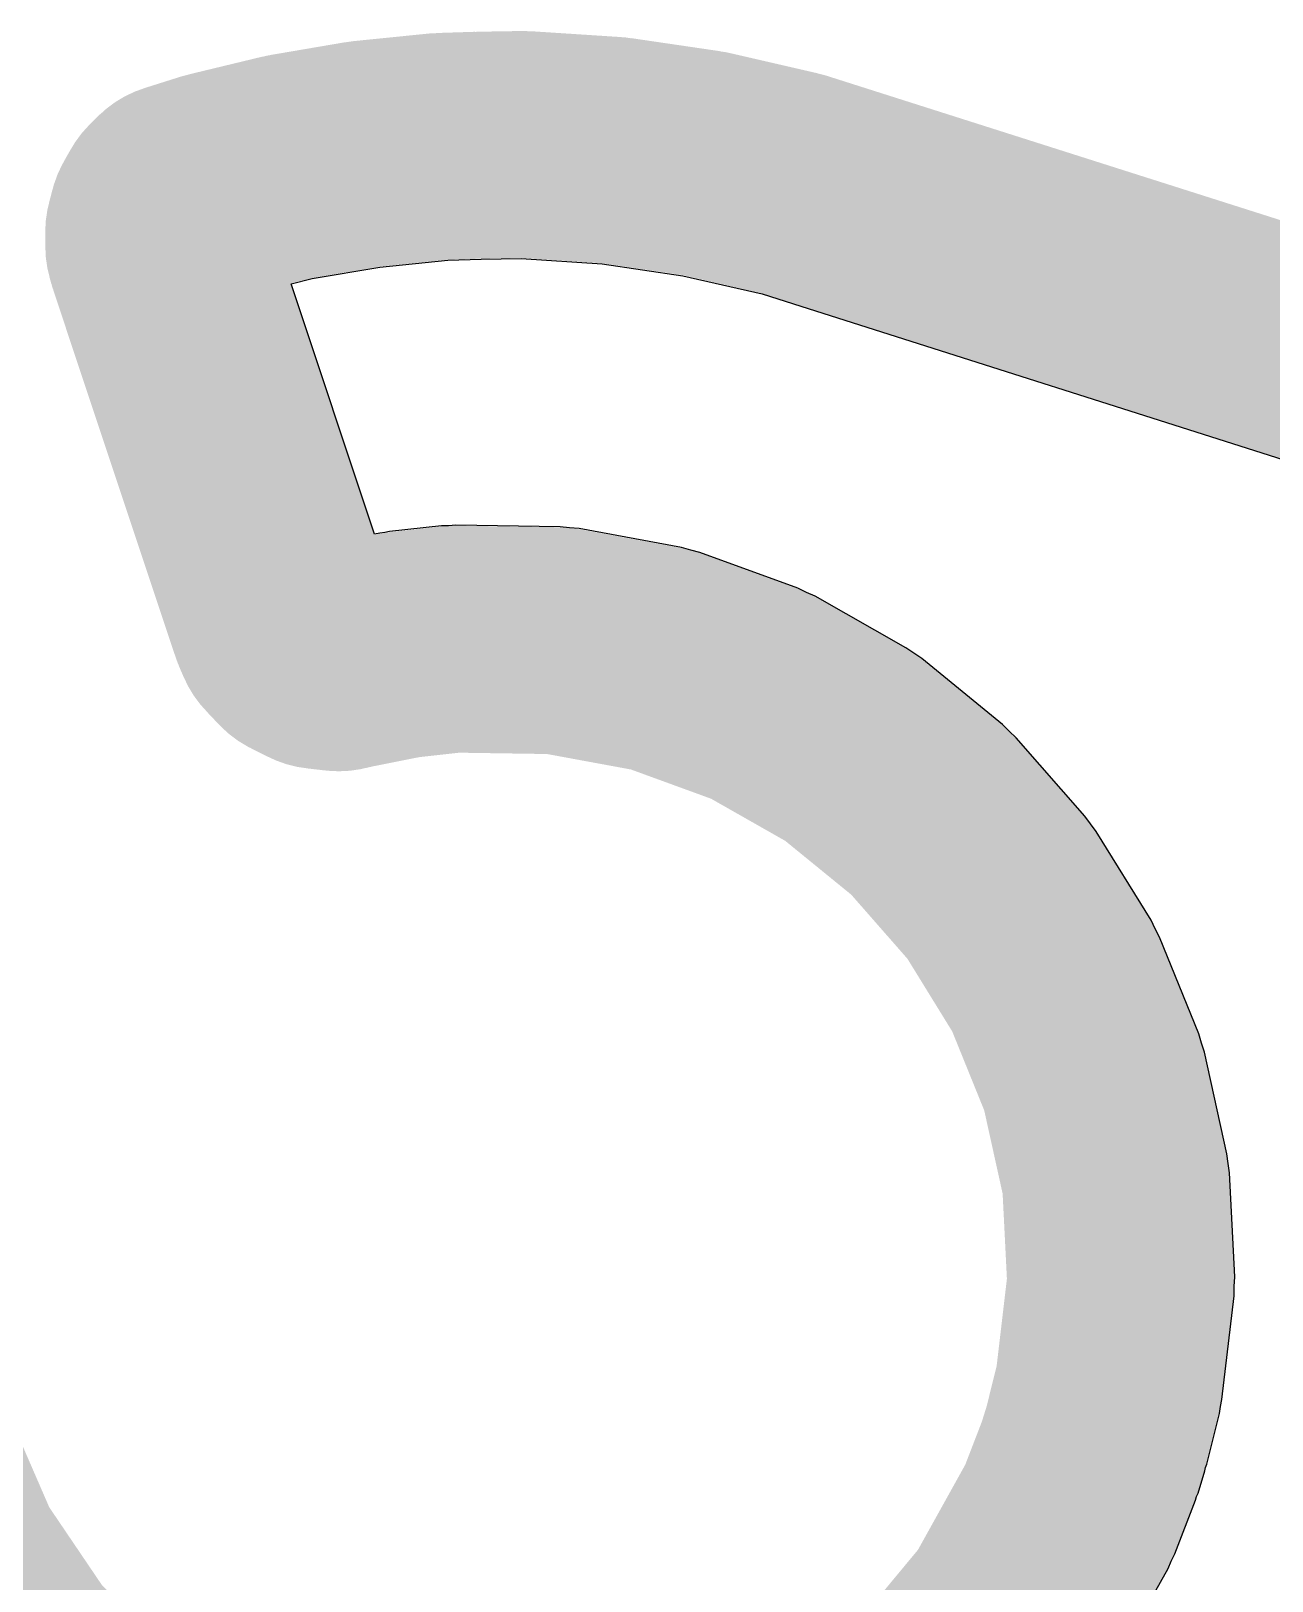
# Model space of a CAD drawing. Header units: inches. Extents: x -5 to 5450, y -4 to 5452.
# Drawn here: x -1.52 to 4.03, y 36.31 to 43.25 of the extents above; entities that cross this region are included whole.
import ezdxf

# ---------------------------------------------------------------- set-up
doc = ezdxf.new("R2010")
doc.units = ezdxf.units.IN
for name, color, linetype in [('Board_outline', 216, 'Continuous'), ('Ground', 76, 'Continuous'), ('Power', 16, 'Continuous')]:
    doc.layers.add(name, color=color, linetype=linetype)

msp = doc.modelspace()

# ---------------------------------------------------------------- linework, layer by layer
at = {"layer": 'Board_outline'}
for points in [[(-0.8632, 42.5069, 0.254, 0.254, -0.068574), (0.4795, 42.736, 0.254, 0.254, 0)], [(-0.8632, 42.5069, 0.254, 0.254, -0.068574), (0.4795, 42.736, 0.254, 0.254, 0)], [(0.4796, 42.736, 0.254, 0.254, -0.081262), (2.0768, 42.5011, 0.254, 0.254, 0)], [(0.4796, 42.736, 0.254, 0.254, -0.081262), (2.0768, 42.5011, 0.254, 0.254, 0)], [(-0.9422, 42.2501, 0.254, 0.254, -0.267949), (-0.8792, 42.492, 0.254, 0.254, 0)], [(-0.9422, 42.2501, 0.254, 0.254, -0.267949), (-0.8792, 42.492, 0.254, 0.254, 0)], [(-0.8792, 42.492, 0.254, 0.254, 0), (-0.8632, 42.5069, 0.254, 0.254, 0)], [(-0.8792, 42.492, 0.254, 0.254, 0), (-0.8632, 42.5069, 0.254, 0.254, 0)], [(2.0768, 42.5011, 0.254, 0.254, 0), (12.3297, 39.2372, 0.254, 0.254, 0)], [(2.0768, 42.5011, 0.254, 0.254, 0), (12.3297, 39.2372, 0.254, 0.254, 0)], [(-0.9422, 42.2501, 0.254, 0.254, 0), (-0.9384, 42.2375, 0.254, 0.254, 0)], [(-0.9422, 42.2501, 0.254, 0.254, 0), (-0.9384, 42.2375, 0.254, 0.254, 0)], [(-0.9384, 42.2375, 0.254, 0.254, 0), (-0.3981, 40.6154, 0.254, 0.254, 0)], [(-0.9384, 42.2375, 0.254, 0.254, 0), (-0.3981, 40.6154, 0.254, 0.254, 0)], [(-0.3981, 40.6154, 0.254, 0.254, 0), (-0.3903, 40.595, 0.254, 0.254, 0)], [(-0.3981, 40.6154, 0.254, 0.254, 0), (-0.3903, 40.595, 0.254, 0.254, 0)], [(-0.1028, 40.4513, 0.254, 0.254, -0.36397), (-0.3903, 40.595, 0.254, 0.254, 0)], [(-0.1028, 40.4513, 0.254, 0.254, -0.36397), (-0.3903, 40.595, 0.254, 0.254, 0)], [(-0.1016, 40.4516, 0.254, 0.254, 0), (0.1375, 40.499, 0.254, 0.254, 0)], [(-0.1016, 40.4516, 0.254, 0.254, 0), (0.1375, 40.499, 0.254, 0.254, 0)], [(0.1375, 40.499, 0.254, 0.254, -0.548619), (3.2427, 36.9535, 0.254, 0.254, 0)], [(0.1375, 40.499, 0.254, 0.254, -0.548619), (3.2427, 36.9535, 0.254, 0.254, 0)], [(-0.1028, 40.4513, 0.254, 0.254, 0), (-0.1016, 40.4516, 0.254, 0.254, 0)], [(-0.1028, 40.4513, 0.254, 0.254, 0), (-0.1016, 40.4516, 0.254, 0.254, 0)], [(3.2116, 36.8541, 0.254, 0.254, -0.916319), (-2.2032, 38.1464, 0.254, 0.254, 0)], [(3.2116, 36.8541, 0.254, 0.254, -0.916319), (-2.2032, 38.1464, 0.254, 0.254, 0)], [(3.2116, 36.8541, 0.254, 0.254, 0), (3.2427, 36.9535, 0.254, 0.254, 0)], [(3.2116, 36.8541, 0.254, 0.254, 0), (3.2427, 36.9535, 0.254, 0.254, 0)]]:
    msp.add_lwpolyline(points, format="xyseb", dxfattribs=at)
for points in [[(0.416, 42.736, 0.127, 0.127, 1), (0.543, 42.736, 0.127, 0.127, 1)], [(0.416, 42.736, 0.127, 0.127, 1), (0.543, 42.736, 0.127, 0.127, 1)], [(0.4161, 42.736, 0.127, 0.127, 1), (0.5431, 42.736, 0.127, 0.127, 1)], [(0.4161, 42.736, 0.127, 0.127, 1), (0.5431, 42.736, 0.127, 0.127, 1)], [(-0.9427, 42.492, 0.127, 0.127, 1), (-0.8157, 42.492, 0.127, 0.127, 1)], [(-0.9427, 42.492, 0.127, 0.127, 1), (-0.8157, 42.492, 0.127, 0.127, 1)], [(-0.9427, 42.492, 0.127, 0.127, 1), (-0.8157, 42.492, 0.127, 0.127, 1)], [(-0.9427, 42.492, 0.127, 0.127, 1), (-0.8157, 42.492, 0.127, 0.127, 1)], [(-0.9267, 42.5069, 0.127, 0.127, 1), (-0.7997, 42.5069, 0.127, 0.127, 1)], [(-0.9267, 42.5069, 0.127, 0.127, 1), (-0.7997, 42.5069, 0.127, 0.127, 1)], [(-0.9267, 42.5069, 0.127, 0.127, 1), (-0.7997, 42.5069, 0.127, 0.127, 1)], [(-0.9267, 42.5069, 0.127, 0.127, 1), (-0.7997, 42.5069, 0.127, 0.127, 1)], [(2.0133, 42.5011, 0.127, 0.127, 1), (2.1403, 42.5011, 0.127, 0.127, 1)], [(2.0133, 42.5011, 0.127, 0.127, 1), (2.1403, 42.5011, 0.127, 0.127, 1)], [(2.0133, 42.5011, 0.127, 0.127, 1), (2.1403, 42.5011, 0.127, 0.127, 1)], [(2.0133, 42.5011, 0.127, 0.127, 1), (2.1403, 42.5011, 0.127, 0.127, 1)], [(-1.0057, 42.2501, 0.127, 0.127, 1), (-0.8787, 42.2501, 0.127, 0.127, 1)], [(-1.0057, 42.2501, 0.127, 0.127, 1), (-0.8787, 42.2501, 0.127, 0.127, 1)], [(-1.0057, 42.2501, 0.127, 0.127, 1), (-0.8787, 42.2501, 0.127, 0.127, 1)], [(-1.0057, 42.2501, 0.127, 0.127, 1), (-0.8787, 42.2501, 0.127, 0.127, 1)], [(-1.0019, 42.2375, 0.127, 0.127, 1), (-0.8749, 42.2375, 0.127, 0.127, 1)], [(-1.0019, 42.2375, 0.127, 0.127, 1), (-0.8749, 42.2375, 0.127, 0.127, 1)], [(-1.0019, 42.2375, 0.127, 0.127, 1), (-0.8749, 42.2375, 0.127, 0.127, 1)], [(-1.0019, 42.2375, 0.127, 0.127, 1), (-0.8749, 42.2375, 0.127, 0.127, 1)], [(-0.4616, 40.6154, 0.127, 0.127, 1), (-0.3346, 40.6154, 0.127, 0.127, 1)], [(-0.4616, 40.6154, 0.127, 0.127, 1), (-0.3346, 40.6154, 0.127, 0.127, 1)], [(-0.4616, 40.6154, 0.127, 0.127, 1), (-0.3346, 40.6154, 0.127, 0.127, 1)], [(-0.4616, 40.6154, 0.127, 0.127, 1), (-0.3346, 40.6154, 0.127, 0.127, 1)], [(-0.4538, 40.595, 0.127, 0.127, 1), (-0.3268, 40.595, 0.127, 0.127, 1)], [(-0.4538, 40.595, 0.127, 0.127, 1), (-0.3268, 40.595, 0.127, 0.127, 1)], [(-0.4538, 40.595, 0.127, 0.127, 1), (-0.3268, 40.595, 0.127, 0.127, 1)], [(-0.4538, 40.595, 0.127, 0.127, 1), (-0.3268, 40.595, 0.127, 0.127, 1)], [(0.074, 40.499, 0.127, 0.127, 1), (0.201, 40.499, 0.127, 0.127, 1)], [(0.074, 40.499, 0.127, 0.127, 1), (0.201, 40.499, 0.127, 0.127, 1)], [(0.074, 40.499, 0.127, 0.127, 1), (0.201, 40.499, 0.127, 0.127, 1)], [(0.074, 40.499, 0.127, 0.127, 1), (0.201, 40.499, 0.127, 0.127, 1)], [(-0.1663, 40.4513, 0.127, 0.127, 1), (-0.0393, 40.4513, 0.127, 0.127, 1)], [(-0.1663, 40.4513, 0.127, 0.127, 1), (-0.0393, 40.4513, 0.127, 0.127, 1)], [(-0.1663, 40.4513, 0.127, 0.127, 1), (-0.0393, 40.4513, 0.127, 0.127, 1)], [(-0.1663, 40.4513, 0.127, 0.127, 1), (-0.0393, 40.4513, 0.127, 0.127, 1)], [(-0.1651, 40.4516, 0.127, 0.127, 1), (-0.0381, 40.4516, 0.127, 0.127, 1)], [(-0.1651, 40.4516, 0.127, 0.127, 1), (-0.0381, 40.4516, 0.127, 0.127, 1)], [(-0.1651, 40.4516, 0.127, 0.127, 1), (-0.0381, 40.4516, 0.127, 0.127, 1)], [(-0.1651, 40.4516, 0.127, 0.127, 1), (-0.0381, 40.4516, 0.127, 0.127, 1)], [(3.1792, 36.9535, 0.127, 0.127, 1), (3.3062, 36.9535, 0.127, 0.127, 1)], [(3.1792, 36.9535, 0.127, 0.127, 1), (3.3062, 36.9535, 0.127, 0.127, 1)], [(3.1792, 36.9535, 0.127, 0.127, 1), (3.3062, 36.9535, 0.127, 0.127, 1)], [(3.1792, 36.9535, 0.127, 0.127, 1), (3.3062, 36.9535, 0.127, 0.127, 1)], [(3.1481, 36.8541, 0.127, 0.127, 1), (3.2751, 36.8541, 0.127, 0.127, 1)], [(3.1481, 36.8541, 0.127, 0.127, 1), (3.2751, 36.8541, 0.127, 0.127, 1)], [(3.1481, 36.8541, 0.127, 0.127, 1), (3.2751, 36.8541, 0.127, 0.127, 1)], [(3.1481, 36.8541, 0.127, 0.127, 1), (3.2751, 36.8541, 0.127, 0.127, 1)]]:
    msp.add_lwpolyline(points, format="xyseb", close=True, dxfattribs=at)
at = {"layer": 'Ground'}
for p, q in [((0.0374, 42.1901), (0.3426, 42.2209)), ((0.3426, 42.2209), (0.4919, 42.2257)), ((0.4919, 42.2257), (0.6699, 42.2285)), ((0.6699, 42.2285), (1.0333, 42.2049)), ((1.0333, 42.2049), (1.3936, 42.1519)), ((-0.3595, 42.1156), (-0.2651, 42.1385)), ((-0.2651, 42.1385), (0.0374, 42.1901)), ((1.3936, 42.1519), (1.7484, 42.0699)), ((0.0136, 40.9948), (-0.3595, 42.1156)), ((1.7484, 42.0699), (1.922, 42.0147)), ((1.922, 42.0147), (1.922, 42.0147)), ((1.922, 42.0147), (12.1748, 38.7508)), ((0.3135, 41.0321), (0.0813, 41.0064)), ((0.3455, 41.0324), (0.3135, 41.0321)), ((0.3774, 41.0351), (0.3455, 41.0324)), ((0.8442, 41.028), (0.3774, 41.0351)), ((0.8865, 41.0232), (0.8442, 41.028)), ((0.929, 41.0196), (0.8865, 41.0232)), ((1.3881, 40.9349), (0.929, 41.0196)), ((0.0381, 40.9997), (0.0136, 40.9948)), ((0.0599, 41.0018), (0.0381, 40.9997)), ((0.0813, 41.0064), (0.0599, 41.0018)), ((1.4291, 40.9231), (1.3881, 40.9349)), ((1.4704, 40.9125), (1.4291, 40.9231)), ((1.9089, 40.7525), (1.4704, 40.9125)), ((1.9473, 40.734), (1.9089, 40.7525)), ((1.9863, 40.7167), (1.9473, 40.734)), ((2.3921, 40.486), (1.9863, 40.7167)), ((2.427, 40.4613), (2.3921, 40.486)), ((2.4625, 40.4378), (2.427, 40.4613)), ((2.8242, 40.1427), (2.4625, 40.4378)), ((2.8544, 40.1126), (2.8242, 40.1427)), ((2.8855, 40.0835), (2.8544, 40.1126)), ((3.1931, 39.7323), (2.8855, 40.0835)), ((3.2179, 39.6976), (3.1931, 39.7323)), ((3.2437, 39.6637), (3.2179, 39.6976)), ((3.4885, 39.2662), (3.2437, 39.6637)), ((3.5072, 39.2279), (3.4885, 39.2662)), ((3.527, 39.1901), (3.5072, 39.2279)), ((3.7022, 38.7575), (3.527, 39.1901)), ((3.7143, 38.7165), (3.7022, 38.7575)), ((3.7275, 38.676), (3.7143, 38.7165)), ((3.8282, 38.2202), (3.7275, 38.676)), ((3.8333, 38.1778), (3.8282, 38.2202)), ((3.8396, 38.1357), (3.8333, 38.1778)), ((3.863, 37.6695), (3.8396, 38.1357)), ((3.8602, 37.5843), (3.861, 37.6269)), ((3.861, 37.6269), (3.863, 37.6695)), ((3.8057, 37.1207), (3.8602, 37.5843)), ((3.7382, 36.8309), (3.7943, 37.0577)), ((3.7943, 37.0577), (3.7989, 37.0894)), ((3.7989, 37.0894), (3.8057, 37.1207)), ((3.6988, 36.7019), (3.7299, 36.8013)), ((3.7299, 36.8013), (3.733, 36.8164)), ((3.733, 36.8164), (3.7382, 36.8309)), ((3.5947, 36.4289), (3.6879, 36.6705)), ((3.6879, 36.6705), (3.6923, 36.6865)), ((3.6923, 36.6865), (3.6988, 36.7019)), ((3.3135, 35.9123), (3.5647, 36.3646)), ((3.5647, 36.3646), (3.5788, 36.3972)), ((3.5788, 36.3972), (3.5947, 36.4289))]:
    msp.add_line(p, q, dxfattribs=at)
for points in [[(-0.0313, 42.6962, 1.016, 1.016, 0), (0.3088, 42.7305, 1.016, 1.016, 0)], [(0.3088, 42.7305, 1.016, 1.016, 0), (0.4795, 42.736, 1.016, 1.016, 0)], [(0.4795, 42.736, 1.016, 1.016, 0), (0.6823, 42.7393, 1.016, 1.016, 0)], [(0.6823, 42.7393, 1.016, 1.016, 0), (1.0871, 42.7129, 1.016, 1.016, 0)], [(-0.3681, 42.6387, 1.016, 1.016, 0), (-0.0313, 42.6962, 1.016, 1.016, 0)], [(1.0871, 42.7129, 1.016, 1.016, 0), (1.4884, 42.6539, 1.016, 1.016, 0)], [(-0.7003, 42.5584, 1.016, 1.016, 0), (-0.3681, 42.6387, 1.016, 1.016, 0)], [(1.4884, 42.6539, 1.016, 1.016, 0), (1.8836, 42.5626, 1.016, 1.016, 0)], [(-0.8633, 42.5069, 1.016, 1.016, 0), (-0.7003, 42.5584, 1.016, 1.016, 0)], [(1.8836, 42.5626, 1.016, 1.016, 0), (2.0768, 42.5011, 1.016, 1.016, 0)], [(-0.9348, 42.4113, 1.016, 1.016, 0), (-0.9023, 42.4686, 1.016, 1.016, 0)], [(-0.9023, 42.4686, 1.016, 1.016, 0), (-0.8792, 42.492, 1.016, 1.016, 0)], [(-0.8792, 42.492, 1.016, 1.016, 0), (-0.8633, 42.5069, 1.016, 1.016, 0)], [(2.0768, 42.5011, 1.016, 1.016, 0), (12.3297, 39.2372, 1.016, 1.016, 0)], [(-0.9514, 42.3476, 1.016, 1.016, 0), (-0.9348, 42.4113, 1.016, 1.016, 0)], [(-0.9514, 42.3476, 1.016, 1.016, 0), (-0.951, 42.2818, 1.016, 1.016, 0)], [(-0.951, 42.2818, 1.016, 1.016, 0), (-0.9422, 42.2501, 1.016, 1.016, 0)], [(-0.9422, 42.2501, 1.016, 1.016, 0), (-0.3981, 40.6154, 1.016, 1.016, 0)], [(-0.3981, 40.6154, 1.016, 1.016, 0), (-0.3903, 40.595, 1.016, 1.016, 0)], [(-0.3903, 40.595, 1.016, 1.016, 0), (-0.3728, 40.5546, 1.016, 1.016, 0)], [(-0.3728, 40.5546, 1.016, 1.016, 0), (-0.3122, 40.4905, 1.016, 1.016, 0)], [(0.1375, 40.499, 1.016, 1.016, 0), (0.3697, 40.5247, 1.016, 1.016, 0)], [(0.3697, 40.5247, 1.016, 1.016, 0), (0.8364, 40.5176, 1.016, 1.016, 0)], [(0.8364, 40.5176, 1.016, 1.016, 0), (1.2955, 40.4329, 1.016, 1.016, 0)], [(-0.3122, 40.4905, 1.016, 1.016, 0), (-0.2333, 40.4511, 1.016, 1.016, 0)], [(-0.2333, 40.4511, 1.016, 1.016, 0), (-0.1457, 40.441, 1.016, 1.016, 0)], [(-0.1457, 40.441, 1.016, 1.016, 0), (-0.1028, 40.4513, 1.016, 1.016, 0)], [(-0.1028, 40.4513, 1.016, 1.016, 0), (0.1375, 40.499, 1.016, 1.016, 0)], [(1.2955, 40.4329, 1.016, 1.016, 0), (1.734, 40.2729, 1.016, 1.016, 0)], [(1.734, 40.2729, 1.016, 1.016, 0), (2.1398, 40.0422, 1.016, 1.016, 0)], [(2.1398, 40.0422, 1.016, 1.016, 0), (2.5015, 39.7472, 1.016, 1.016, 0)], [(2.5015, 39.7472, 1.016, 1.016, 0), (2.8091, 39.396, 1.016, 1.016, 0)], [(2.8091, 39.396, 1.016, 1.016, 0), (3.0539, 38.9985, 1.016, 1.016, 0)], [(3.0539, 38.9985, 1.016, 1.016, 0), (3.2291, 38.5659, 1.016, 1.016, 0)], [(3.2291, 38.5659, 1.016, 1.016, 0), (3.3298, 38.1101, 1.016, 1.016, 0)], [(3.3298, 38.1101, 1.016, 1.016, 0), (3.3532, 37.6439, 1.016, 1.016, 0)], [(3.2987, 37.1803, 1.016, 1.016, 0), (3.3532, 37.6439, 1.016, 1.016, 0)], [(3.2426, 36.9535, 1.016, 1.016, 0), (3.2987, 37.1803, 1.016, 1.016, 0)], [(3.2116, 36.8541, 1.016, 1.016, 0), (3.2426, 36.9535, 1.016, 1.016, 0)], [(-2.0945, 36.8672, 1.016, 1.016, 0), (-1.8886, 36.3926, 1.016, 1.016, 0)], [(3.1184, 36.6125, 1.016, 1.016, 0), (3.2116, 36.8541, 1.016, 1.016, 0)], [(2.8672, 36.1601, 1.016, 1.016, 0), (3.1184, 36.6125, 1.016, 1.016, 0)], [(-1.8886, 36.3926, 1.016, 1.016, 0), (-1.5987, 35.9641, 1.016, 1.016, 0)], [(2.5369, 35.7619, 1.016, 1.016, 0), (2.8672, 36.1601, 1.016, 1.016, 0)], [(-1.5987, 35.9641, 1.016, 1.016, 0), (-1.2347, 35.5963, 1.016, 1.016, 0)]]:
    msp.add_lwpolyline(points, format="xyseb", dxfattribs=at)
for points in [[(0.0548, 42.7305, 0.508, 0.508, 1), (0.5628, 42.7305, 0.508, 0.508, 1)], [(0.0548, 42.7305, 0.508, 0.508, 1), (0.5628, 42.7305, 0.508, 0.508, 1)], [(0.2255, 42.736, 0.508, 0.508, 1), (0.7335, 42.736, 0.508, 0.508, 1)], [(0.2255, 42.736, 0.508, 0.508, 1), (0.7335, 42.736, 0.508, 0.508, 1)], [(0.4283, 42.7393, 0.508, 0.508, 1), (0.9363, 42.7393, 0.508, 0.508, 1)], [(0.4283, 42.7393, 0.508, 0.508, 1), (0.9363, 42.7393, 0.508, 0.508, 1)], [(-0.2853, 42.6962, 0.508, 0.508, 1), (0.2227, 42.6962, 0.508, 0.508, 1)], [(-0.2853, 42.6962, 0.508, 0.508, 1), (0.2227, 42.6962, 0.508, 0.508, 1)], [(0.8331, 42.7129, 0.508, 0.508, 1), (1.3411, 42.7129, 0.508, 0.508, 1)], [(0.8331, 42.7129, 0.508, 0.508, 1), (1.3411, 42.7129, 0.508, 0.508, 1)], [(-0.6221, 42.6387, 0.508, 0.508, 1), (-0.1141, 42.6387, 0.508, 0.508, 1)], [(-0.6221, 42.6387, 0.508, 0.508, 1), (-0.1141, 42.6387, 0.508, 0.508, 1)], [(1.2344, 42.6539, 0.508, 0.508, 1), (1.7424, 42.6539, 0.508, 0.508, 1)], [(1.2344, 42.6539, 0.508, 0.508, 1), (1.7424, 42.6539, 0.508, 0.508, 1)], [(-0.9543, 42.5584, 0.508, 0.508, 1), (-0.4463, 42.5584, 0.508, 0.508, 1)], [(-0.9543, 42.5584, 0.508, 0.508, 1), (-0.4463, 42.5584, 0.508, 0.508, 1)], [(1.6296, 42.5626, 0.508, 0.508, 1), (2.1376, 42.5626, 0.508, 0.508, 1)], [(1.6296, 42.5626, 0.508, 0.508, 1), (2.1376, 42.5626, 0.508, 0.508, 1)], [(-1.1563, 42.4686, 0.508, 0.508, 1), (-0.6483, 42.4686, 0.508, 0.508, 1)], [(-1.1563, 42.4686, 0.508, 0.508, 1), (-0.6483, 42.4686, 0.508, 0.508, 1)], [(-1.1332, 42.492, 0.508, 0.508, 1), (-0.6252, 42.492, 0.508, 0.508, 1)], [(-1.1332, 42.492, 0.508, 0.508, 1), (-0.6252, 42.492, 0.508, 0.508, 1)], [(-1.1173, 42.5069, 0.508, 0.508, 1), (-0.6093, 42.5069, 0.508, 0.508, 1)], [(-1.1173, 42.5069, 0.508, 0.508, 1), (-0.6093, 42.5069, 0.508, 0.508, 1)], [(1.8228, 42.5011, 0.508, 0.508, 1), (2.3308, 42.5011, 0.508, 0.508, 1)], [(1.8228, 42.5011, 0.508, 0.508, 1), (2.3308, 42.5011, 0.508, 0.508, 1)], [(-1.1888, 42.4113, 0.508, 0.508, 1), (-0.6808, 42.4113, 0.508, 0.508, 1)], [(-1.1888, 42.4113, 0.508, 0.508, 1), (-0.6808, 42.4113, 0.508, 0.508, 1)], [(-1.2054, 42.3476, 0.508, 0.508, 1), (-0.6974, 42.3476, 0.508, 0.508, 1)], [(-1.2054, 42.3476, 0.508, 0.508, 1), (-0.6974, 42.3476, 0.508, 0.508, 1)], [(-1.205, 42.2818, 0.508, 0.508, 1), (-0.697, 42.2818, 0.508, 0.508, 1)], [(-1.205, 42.2818, 0.508, 0.508, 1), (-0.697, 42.2818, 0.508, 0.508, 1)], [(-1.1962, 42.2501, 0.508, 0.508, 1), (-0.6882, 42.2501, 0.508, 0.508, 1)], [(-1.1962, 42.2501, 0.508, 0.508, 1), (-0.6882, 42.2501, 0.508, 0.508, 1)], [(-0.6521, 40.6154, 0.508, 0.508, 1), (-0.1441, 40.6154, 0.508, 0.508, 1)], [(-0.6521, 40.6154, 0.508, 0.508, 1), (-0.1441, 40.6154, 0.508, 0.508, 1)], [(-0.6443, 40.595, 0.508, 0.508, 1), (-0.1363, 40.595, 0.508, 0.508, 1)], [(-0.6443, 40.595, 0.508, 0.508, 1), (-0.1363, 40.595, 0.508, 0.508, 1)], [(-0.6268, 40.5546, 0.508, 0.508, 1), (-0.1188, 40.5546, 0.508, 0.508, 1)], [(-0.6268, 40.5546, 0.508, 0.508, 1), (-0.1188, 40.5546, 0.508, 0.508, 1)], [(0.1157, 40.5247, 0.508, 0.508, 1), (0.6237, 40.5247, 0.508, 0.508, 1)], [(0.1157, 40.5247, 0.508, 0.508, 1), (0.6237, 40.5247, 0.508, 0.508, 1)], [(0.5824, 40.5176, 0.508, 0.508, 1), (1.0904, 40.5176, 0.508, 0.508, 1)], [(0.5824, 40.5176, 0.508, 0.508, 1), (1.0904, 40.5176, 0.508, 0.508, 1)], [(-0.5662, 40.4905, 0.508, 0.508, 1), (-0.0582, 40.4905, 0.508, 0.508, 1)], [(-0.5662, 40.4905, 0.508, 0.508, 1), (-0.0582, 40.4905, 0.508, 0.508, 1)], [(-0.4873, 40.4511, 0.508, 0.508, 1), (0.0207, 40.4511, 0.508, 0.508, 1)], [(-0.4873, 40.4511, 0.508, 0.508, 1), (0.0207, 40.4511, 0.508, 0.508, 1)], [(-0.3997, 40.441, 0.508, 0.508, 1), (0.1083, 40.441, 0.508, 0.508, 1)], [(-0.3997, 40.441, 0.508, 0.508, 1), (0.1083, 40.441, 0.508, 0.508, 1)], [(-0.3568, 40.4513, 0.508, 0.508, 1), (0.1512, 40.4513, 0.508, 0.508, 1)], [(-0.3568, 40.4513, 0.508, 0.508, 1), (0.1512, 40.4513, 0.508, 0.508, 1)], [(-0.1165, 40.499, 0.508, 0.508, 1), (0.3915, 40.499, 0.508, 0.508, 1)], [(-0.1165, 40.499, 0.508, 0.508, 1), (0.3915, 40.499, 0.508, 0.508, 1)], [(1.0415, 40.4329, 0.508, 0.508, 1), (1.5495, 40.4329, 0.508, 0.508, 1)], [(1.0415, 40.4329, 0.508, 0.508, 1), (1.5495, 40.4329, 0.508, 0.508, 1)], [(1.48, 40.2729, 0.508, 0.508, 1), (1.988, 40.2729, 0.508, 0.508, 1)], [(1.48, 40.2729, 0.508, 0.508, 1), (1.988, 40.2729, 0.508, 0.508, 1)], [(1.8858, 40.0422, 0.508, 0.508, 1), (2.3938, 40.0422, 0.508, 0.508, 1)], [(1.8858, 40.0422, 0.508, 0.508, 1), (2.3938, 40.0422, 0.508, 0.508, 1)], [(2.2475, 39.7472, 0.508, 0.508, 1), (2.7555, 39.7472, 0.508, 0.508, 1)], [(2.2475, 39.7472, 0.508, 0.508, 1), (2.7555, 39.7472, 0.508, 0.508, 1)], [(2.5551, 39.396, 0.508, 0.508, 1), (3.0631, 39.396, 0.508, 0.508, 1)], [(2.5551, 39.396, 0.508, 0.508, 1), (3.0631, 39.396, 0.508, 0.508, 1)], [(2.7999, 38.9985, 0.508, 0.508, 1), (3.3079, 38.9985, 0.508, 0.508, 1)], [(2.7999, 38.9985, 0.508, 0.508, 1), (3.3079, 38.9985, 0.508, 0.508, 1)], [(2.9751, 38.5659, 0.508, 0.508, 1), (3.4831, 38.5659, 0.508, 0.508, 1)], [(2.9751, 38.5659, 0.508, 0.508, 1), (3.4831, 38.5659, 0.508, 0.508, 1)], [(3.0758, 38.1101, 0.508, 0.508, 1), (3.5838, 38.1101, 0.508, 0.508, 1)], [(3.0758, 38.1101, 0.508, 0.508, 1), (3.5838, 38.1101, 0.508, 0.508, 1)], [(3.0992, 37.6439, 0.508, 0.508, 1), (3.6072, 37.6439, 0.508, 0.508, 1)], [(3.0992, 37.6439, 0.508, 0.508, 1), (3.6072, 37.6439, 0.508, 0.508, 1)], [(3.0447, 37.1803, 0.508, 0.508, 1), (3.5527, 37.1803, 0.508, 0.508, 1)], [(3.0447, 37.1803, 0.508, 0.508, 1), (3.5527, 37.1803, 0.508, 0.508, 1)], [(2.9886, 36.9535, 0.508, 0.508, 1), (3.4966, 36.9535, 0.508, 0.508, 1)], [(2.9886, 36.9535, 0.508, 0.508, 1), (3.4966, 36.9535, 0.508, 0.508, 1)], [(2.9576, 36.8541, 0.508, 0.508, 1), (3.4656, 36.8541, 0.508, 0.508, 1)], [(2.9576, 36.8541, 0.508, 0.508, 1), (3.4656, 36.8541, 0.508, 0.508, 1)], [(2.8644, 36.6125, 0.508, 0.508, 1), (3.3724, 36.6125, 0.508, 0.508, 1)], [(2.8644, 36.6125, 0.508, 0.508, 1), (3.3724, 36.6125, 0.508, 0.508, 1)], [(-2.1426, 36.3926, 0.508, 0.508, 1), (-1.6346, 36.3926, 0.508, 0.508, 1)], [(-2.1426, 36.3926, 0.508, 0.508, 1), (-1.6346, 36.3926, 0.508, 0.508, 1)], [(2.6132, 36.1601, 0.508, 0.508, 1), (3.1212, 36.1601, 0.508, 0.508, 1)], [(2.6132, 36.1601, 0.508, 0.508, 1), (3.1212, 36.1601, 0.508, 0.508, 1)], [(-1.8527, 35.9641, 0.508, 0.508, 1), (-1.3447, 35.9641, 0.508, 0.508, 1)], [(-1.8527, 35.9641, 0.508, 0.508, 1), (-1.3447, 35.9641, 0.508, 0.508, 1)]]:
    msp.add_lwpolyline(points, format="xyseb", close=True, dxfattribs=at)
at = {"layer": 'Power'}
for p, q in [((0.0374, 42.1901), (0.3426, 42.2209)), ((0.3426, 42.2209), (0.4919, 42.2257)), ((0.4919, 42.2257), (0.6699, 42.2285)), ((0.6699, 42.2285), (1.0333, 42.2049)), ((1.0333, 42.2049), (1.3936, 42.1519)), ((-0.3595, 42.1156), (-0.2651, 42.1385)), ((-0.2651, 42.1385), (0.0374, 42.1901)), ((1.3936, 42.1519), (1.7484, 42.0699)), ((0.0136, 40.9948), (-0.3595, 42.1156)), ((1.7484, 42.0699), (1.922, 42.0147)), ((1.922, 42.0147), (1.922, 42.0147)), ((1.922, 42.0147), (12.1748, 38.7508)), ((0.3135, 41.0321), (0.0813, 41.0064)), ((0.3455, 41.0324), (0.3135, 41.0321)), ((0.3774, 41.0351), (0.3455, 41.0324)), ((0.8442, 41.028), (0.3774, 41.0351)), ((0.8865, 41.0232), (0.8442, 41.028)), ((0.929, 41.0196), (0.8865, 41.0232)), ((1.3881, 40.9349), (0.929, 41.0196)), ((0.0381, 40.9997), (0.0136, 40.9948)), ((0.0599, 41.0018), (0.0381, 40.9997)), ((0.0813, 41.0064), (0.0599, 41.0018)), ((1.4291, 40.9231), (1.3881, 40.9349)), ((1.4704, 40.9125), (1.4291, 40.9231)), ((1.9089, 40.7525), (1.4704, 40.9125)), ((1.9473, 40.734), (1.9089, 40.7525)), ((1.9863, 40.7167), (1.9473, 40.734)), ((2.3921, 40.486), (1.9863, 40.7167)), ((2.427, 40.4613), (2.3921, 40.486)), ((2.4625, 40.4378), (2.427, 40.4613)), ((2.8242, 40.1427), (2.4625, 40.4378)), ((2.8544, 40.1126), (2.8242, 40.1427)), ((2.8855, 40.0835), (2.8544, 40.1126)), ((3.1931, 39.7323), (2.8855, 40.0835)), ((3.2179, 39.6976), (3.1931, 39.7323)), ((3.2437, 39.6637), (3.2179, 39.6976)), ((3.4885, 39.2662), (3.2437, 39.6637)), ((3.5072, 39.2279), (3.4885, 39.2662)), ((3.527, 39.1901), (3.5072, 39.2279)), ((3.7022, 38.7575), (3.527, 39.1901)), ((3.7143, 38.7165), (3.7022, 38.7575)), ((3.7275, 38.676), (3.7143, 38.7165)), ((3.8282, 38.2202), (3.7275, 38.676)), ((3.8333, 38.1778), (3.8282, 38.2202)), ((3.8396, 38.1357), (3.8333, 38.1778)), ((3.863, 37.6695), (3.8396, 38.1357)), ((3.8602, 37.5843), (3.861, 37.6269)), ((3.861, 37.6269), (3.863, 37.6695)), ((3.8057, 37.1207), (3.8602, 37.5843)), ((3.7382, 36.8309), (3.7943, 37.0577)), ((3.7943, 37.0577), (3.7989, 37.0894)), ((3.7989, 37.0894), (3.8057, 37.1207)), ((3.6988, 36.7019), (3.7299, 36.8013)), ((3.7299, 36.8013), (3.733, 36.8164)), ((3.733, 36.8164), (3.7382, 36.8309)), ((3.5947, 36.4289), (3.6879, 36.6705)), ((3.6879, 36.6705), (3.6923, 36.6865)), ((3.6923, 36.6865), (3.6988, 36.7019)), ((3.3135, 35.9123), (3.5647, 36.3646)), ((3.5647, 36.3646), (3.5788, 36.3972)), ((3.5788, 36.3972), (3.5947, 36.4289))]:
    msp.add_line(p, q, dxfattribs=at)
for points in [[(-0.0313, 42.6962, 1.016, 1.016, 0), (0.3088, 42.7305, 1.016, 1.016, 0)], [(0.3088, 42.7305, 1.016, 1.016, 0), (0.4795, 42.736, 1.016, 1.016, 0)], [(0.4795, 42.736, 1.016, 1.016, 0), (0.6823, 42.7393, 1.016, 1.016, 0)], [(0.6823, 42.7393, 1.016, 1.016, 0), (1.0871, 42.7129, 1.016, 1.016, 0)], [(-0.3681, 42.6387, 1.016, 1.016, 0), (-0.0313, 42.6962, 1.016, 1.016, 0)], [(1.0871, 42.7129, 1.016, 1.016, 0), (1.4884, 42.6539, 1.016, 1.016, 0)], [(-0.7003, 42.5584, 1.016, 1.016, 0), (-0.3681, 42.6387, 1.016, 1.016, 0)], [(1.4884, 42.6539, 1.016, 1.016, 0), (1.8836, 42.5626, 1.016, 1.016, 0)], [(-0.8633, 42.5069, 1.016, 1.016, 0), (-0.7003, 42.5584, 1.016, 1.016, 0)], [(1.8836, 42.5626, 1.016, 1.016, 0), (2.0768, 42.5011, 1.016, 1.016, 0)], [(-0.9348, 42.4113, 1.016, 1.016, 0), (-0.9023, 42.4686, 1.016, 1.016, 0)], [(-0.9023, 42.4686, 1.016, 1.016, 0), (-0.8792, 42.492, 1.016, 1.016, 0)], [(-0.8792, 42.492, 1.016, 1.016, 0), (-0.8633, 42.5069, 1.016, 1.016, 0)], [(2.0768, 42.5011, 1.016, 1.016, 0), (12.3297, 39.2372, 1.016, 1.016, 0)], [(-0.9514, 42.3476, 1.016, 1.016, 0), (-0.9348, 42.4113, 1.016, 1.016, 0)], [(-0.9514, 42.3476, 1.016, 1.016, 0), (-0.951, 42.2818, 1.016, 1.016, 0)], [(-0.951, 42.2818, 1.016, 1.016, 0), (-0.9422, 42.2501, 1.016, 1.016, 0)], [(-0.9422, 42.2501, 1.016, 1.016, 0), (-0.3981, 40.6154, 1.016, 1.016, 0)], [(-0.3981, 40.6154, 1.016, 1.016, 0), (-0.3903, 40.595, 1.016, 1.016, 0)], [(-0.3903, 40.595, 1.016, 1.016, 0), (-0.3728, 40.5546, 1.016, 1.016, 0)], [(-0.3728, 40.5546, 1.016, 1.016, 0), (-0.3122, 40.4905, 1.016, 1.016, 0)], [(0.1375, 40.499, 1.016, 1.016, 0), (0.3697, 40.5247, 1.016, 1.016, 0)], [(0.3697, 40.5247, 1.016, 1.016, 0), (0.8364, 40.5176, 1.016, 1.016, 0)], [(0.8364, 40.5176, 1.016, 1.016, 0), (1.2955, 40.4329, 1.016, 1.016, 0)], [(-0.3122, 40.4905, 1.016, 1.016, 0), (-0.2333, 40.4511, 1.016, 1.016, 0)], [(-0.2333, 40.4511, 1.016, 1.016, 0), (-0.1457, 40.441, 1.016, 1.016, 0)], [(-0.1457, 40.441, 1.016, 1.016, 0), (-0.1028, 40.4513, 1.016, 1.016, 0)], [(-0.1028, 40.4513, 1.016, 1.016, 0), (0.1375, 40.499, 1.016, 1.016, 0)], [(1.2955, 40.4329, 1.016, 1.016, 0), (1.734, 40.2729, 1.016, 1.016, 0)], [(1.734, 40.2729, 1.016, 1.016, 0), (2.1398, 40.0422, 1.016, 1.016, 0)], [(2.1398, 40.0422, 1.016, 1.016, 0), (2.5015, 39.7472, 1.016, 1.016, 0)], [(2.5015, 39.7472, 1.016, 1.016, 0), (2.8091, 39.396, 1.016, 1.016, 0)], [(2.8091, 39.396, 1.016, 1.016, 0), (3.0539, 38.9985, 1.016, 1.016, 0)], [(3.0539, 38.9985, 1.016, 1.016, 0), (3.2291, 38.5659, 1.016, 1.016, 0)], [(3.2291, 38.5659, 1.016, 1.016, 0), (3.3298, 38.1101, 1.016, 1.016, 0)], [(3.3298, 38.1101, 1.016, 1.016, 0), (3.3532, 37.6439, 1.016, 1.016, 0)], [(3.2987, 37.1803, 1.016, 1.016, 0), (3.3532, 37.6439, 1.016, 1.016, 0)], [(3.2426, 36.9535, 1.016, 1.016, 0), (3.2987, 37.1803, 1.016, 1.016, 0)], [(3.2116, 36.8541, 1.016, 1.016, 0), (3.2426, 36.9535, 1.016, 1.016, 0)], [(-2.0945, 36.8672, 1.016, 1.016, 0), (-1.8886, 36.3926, 1.016, 1.016, 0)], [(3.1184, 36.6125, 1.016, 1.016, 0), (3.2116, 36.8541, 1.016, 1.016, 0)], [(2.8672, 36.1601, 1.016, 1.016, 0), (3.1184, 36.6125, 1.016, 1.016, 0)], [(-1.8886, 36.3926, 1.016, 1.016, 0), (-1.5987, 35.9641, 1.016, 1.016, 0)], [(2.5369, 35.7619, 1.016, 1.016, 0), (2.8672, 36.1601, 1.016, 1.016, 0)], [(-1.5987, 35.9641, 1.016, 1.016, 0), (-1.2347, 35.5963, 1.016, 1.016, 0)]]:
    msp.add_lwpolyline(points, format="xyseb", dxfattribs=at)
for points in [[(0.0548, 42.7305, 0.508, 0.508, 1), (0.5628, 42.7305, 0.508, 0.508, 1)], [(0.0548, 42.7305, 0.508, 0.508, 1), (0.5628, 42.7305, 0.508, 0.508, 1)], [(0.2255, 42.736, 0.508, 0.508, 1), (0.7335, 42.736, 0.508, 0.508, 1)], [(0.2255, 42.736, 0.508, 0.508, 1), (0.7335, 42.736, 0.508, 0.508, 1)], [(0.4283, 42.7393, 0.508, 0.508, 1), (0.9363, 42.7393, 0.508, 0.508, 1)], [(0.4283, 42.7393, 0.508, 0.508, 1), (0.9363, 42.7393, 0.508, 0.508, 1)], [(-0.2853, 42.6962, 0.508, 0.508, 1), (0.2227, 42.6962, 0.508, 0.508, 1)], [(-0.2853, 42.6962, 0.508, 0.508, 1), (0.2227, 42.6962, 0.508, 0.508, 1)], [(0.8331, 42.7129, 0.508, 0.508, 1), (1.3411, 42.7129, 0.508, 0.508, 1)], [(0.8331, 42.7129, 0.508, 0.508, 1), (1.3411, 42.7129, 0.508, 0.508, 1)], [(-0.6221, 42.6387, 0.508, 0.508, 1), (-0.1141, 42.6387, 0.508, 0.508, 1)], [(-0.6221, 42.6387, 0.508, 0.508, 1), (-0.1141, 42.6387, 0.508, 0.508, 1)], [(1.2344, 42.6539, 0.508, 0.508, 1), (1.7424, 42.6539, 0.508, 0.508, 1)], [(1.2344, 42.6539, 0.508, 0.508, 1), (1.7424, 42.6539, 0.508, 0.508, 1)], [(-0.9543, 42.5584, 0.508, 0.508, 1), (-0.4463, 42.5584, 0.508, 0.508, 1)], [(-0.9543, 42.5584, 0.508, 0.508, 1), (-0.4463, 42.5584, 0.508, 0.508, 1)], [(1.6296, 42.5626, 0.508, 0.508, 1), (2.1376, 42.5626, 0.508, 0.508, 1)], [(1.6296, 42.5626, 0.508, 0.508, 1), (2.1376, 42.5626, 0.508, 0.508, 1)], [(-1.1563, 42.4686, 0.508, 0.508, 1), (-0.6483, 42.4686, 0.508, 0.508, 1)], [(-1.1563, 42.4686, 0.508, 0.508, 1), (-0.6483, 42.4686, 0.508, 0.508, 1)], [(-1.1332, 42.492, 0.508, 0.508, 1), (-0.6252, 42.492, 0.508, 0.508, 1)], [(-1.1332, 42.492, 0.508, 0.508, 1), (-0.6252, 42.492, 0.508, 0.508, 1)], [(-1.1173, 42.5069, 0.508, 0.508, 1), (-0.6093, 42.5069, 0.508, 0.508, 1)], [(-1.1173, 42.5069, 0.508, 0.508, 1), (-0.6093, 42.5069, 0.508, 0.508, 1)], [(1.8228, 42.5011, 0.508, 0.508, 1), (2.3308, 42.5011, 0.508, 0.508, 1)], [(1.8228, 42.5011, 0.508, 0.508, 1), (2.3308, 42.5011, 0.508, 0.508, 1)], [(-1.1888, 42.4113, 0.508, 0.508, 1), (-0.6808, 42.4113, 0.508, 0.508, 1)], [(-1.1888, 42.4113, 0.508, 0.508, 1), (-0.6808, 42.4113, 0.508, 0.508, 1)], [(-1.2054, 42.3476, 0.508, 0.508, 1), (-0.6974, 42.3476, 0.508, 0.508, 1)], [(-1.2054, 42.3476, 0.508, 0.508, 1), (-0.6974, 42.3476, 0.508, 0.508, 1)], [(-1.205, 42.2818, 0.508, 0.508, 1), (-0.697, 42.2818, 0.508, 0.508, 1)], [(-1.205, 42.2818, 0.508, 0.508, 1), (-0.697, 42.2818, 0.508, 0.508, 1)], [(-1.1962, 42.2501, 0.508, 0.508, 1), (-0.6882, 42.2501, 0.508, 0.508, 1)], [(-1.1962, 42.2501, 0.508, 0.508, 1), (-0.6882, 42.2501, 0.508, 0.508, 1)], [(-0.6521, 40.6154, 0.508, 0.508, 1), (-0.1441, 40.6154, 0.508, 0.508, 1)], [(-0.6521, 40.6154, 0.508, 0.508, 1), (-0.1441, 40.6154, 0.508, 0.508, 1)], [(-0.6443, 40.595, 0.508, 0.508, 1), (-0.1363, 40.595, 0.508, 0.508, 1)], [(-0.6443, 40.595, 0.508, 0.508, 1), (-0.1363, 40.595, 0.508, 0.508, 1)], [(-0.6268, 40.5546, 0.508, 0.508, 1), (-0.1188, 40.5546, 0.508, 0.508, 1)], [(-0.6268, 40.5546, 0.508, 0.508, 1), (-0.1188, 40.5546, 0.508, 0.508, 1)], [(0.1157, 40.5247, 0.508, 0.508, 1), (0.6237, 40.5247, 0.508, 0.508, 1)], [(0.1157, 40.5247, 0.508, 0.508, 1), (0.6237, 40.5247, 0.508, 0.508, 1)], [(0.5824, 40.5176, 0.508, 0.508, 1), (1.0904, 40.5176, 0.508, 0.508, 1)], [(0.5824, 40.5176, 0.508, 0.508, 1), (1.0904, 40.5176, 0.508, 0.508, 1)], [(-0.5662, 40.4905, 0.508, 0.508, 1), (-0.0582, 40.4905, 0.508, 0.508, 1)], [(-0.5662, 40.4905, 0.508, 0.508, 1), (-0.0582, 40.4905, 0.508, 0.508, 1)], [(-0.4873, 40.4511, 0.508, 0.508, 1), (0.0207, 40.4511, 0.508, 0.508, 1)], [(-0.4873, 40.4511, 0.508, 0.508, 1), (0.0207, 40.4511, 0.508, 0.508, 1)], [(-0.3997, 40.441, 0.508, 0.508, 1), (0.1083, 40.441, 0.508, 0.508, 1)], [(-0.3997, 40.441, 0.508, 0.508, 1), (0.1083, 40.441, 0.508, 0.508, 1)], [(-0.3568, 40.4513, 0.508, 0.508, 1), (0.1512, 40.4513, 0.508, 0.508, 1)], [(-0.3568, 40.4513, 0.508, 0.508, 1), (0.1512, 40.4513, 0.508, 0.508, 1)], [(-0.1165, 40.499, 0.508, 0.508, 1), (0.3915, 40.499, 0.508, 0.508, 1)], [(-0.1165, 40.499, 0.508, 0.508, 1), (0.3915, 40.499, 0.508, 0.508, 1)], [(1.0415, 40.4329, 0.508, 0.508, 1), (1.5495, 40.4329, 0.508, 0.508, 1)], [(1.0415, 40.4329, 0.508, 0.508, 1), (1.5495, 40.4329, 0.508, 0.508, 1)], [(1.48, 40.2729, 0.508, 0.508, 1), (1.988, 40.2729, 0.508, 0.508, 1)], [(1.48, 40.2729, 0.508, 0.508, 1), (1.988, 40.2729, 0.508, 0.508, 1)], [(1.8858, 40.0422, 0.508, 0.508, 1), (2.3938, 40.0422, 0.508, 0.508, 1)], [(1.8858, 40.0422, 0.508, 0.508, 1), (2.3938, 40.0422, 0.508, 0.508, 1)], [(2.2475, 39.7472, 0.508, 0.508, 1), (2.7555, 39.7472, 0.508, 0.508, 1)], [(2.2475, 39.7472, 0.508, 0.508, 1), (2.7555, 39.7472, 0.508, 0.508, 1)], [(2.5551, 39.396, 0.508, 0.508, 1), (3.0631, 39.396, 0.508, 0.508, 1)], [(2.5551, 39.396, 0.508, 0.508, 1), (3.0631, 39.396, 0.508, 0.508, 1)], [(2.7999, 38.9985, 0.508, 0.508, 1), (3.3079, 38.9985, 0.508, 0.508, 1)], [(2.7999, 38.9985, 0.508, 0.508, 1), (3.3079, 38.9985, 0.508, 0.508, 1)], [(2.9751, 38.5659, 0.508, 0.508, 1), (3.4831, 38.5659, 0.508, 0.508, 1)], [(2.9751, 38.5659, 0.508, 0.508, 1), (3.4831, 38.5659, 0.508, 0.508, 1)], [(3.0758, 38.1101, 0.508, 0.508, 1), (3.5838, 38.1101, 0.508, 0.508, 1)], [(3.0758, 38.1101, 0.508, 0.508, 1), (3.5838, 38.1101, 0.508, 0.508, 1)], [(3.0992, 37.6439, 0.508, 0.508, 1), (3.6072, 37.6439, 0.508, 0.508, 1)], [(3.0992, 37.6439, 0.508, 0.508, 1), (3.6072, 37.6439, 0.508, 0.508, 1)], [(3.0447, 37.1803, 0.508, 0.508, 1), (3.5527, 37.1803, 0.508, 0.508, 1)], [(3.0447, 37.1803, 0.508, 0.508, 1), (3.5527, 37.1803, 0.508, 0.508, 1)], [(2.9886, 36.9535, 0.508, 0.508, 1), (3.4966, 36.9535, 0.508, 0.508, 1)], [(2.9886, 36.9535, 0.508, 0.508, 1), (3.4966, 36.9535, 0.508, 0.508, 1)], [(2.9576, 36.8541, 0.508, 0.508, 1), (3.4656, 36.8541, 0.508, 0.508, 1)], [(2.9576, 36.8541, 0.508, 0.508, 1), (3.4656, 36.8541, 0.508, 0.508, 1)], [(2.8644, 36.6125, 0.508, 0.508, 1), (3.3724, 36.6125, 0.508, 0.508, 1)], [(2.8644, 36.6125, 0.508, 0.508, 1), (3.3724, 36.6125, 0.508, 0.508, 1)], [(-2.1426, 36.3926, 0.508, 0.508, 1), (-1.6346, 36.3926, 0.508, 0.508, 1)], [(-2.1426, 36.3926, 0.508, 0.508, 1), (-1.6346, 36.3926, 0.508, 0.508, 1)], [(2.6132, 36.1601, 0.508, 0.508, 1), (3.1212, 36.1601, 0.508, 0.508, 1)], [(2.6132, 36.1601, 0.508, 0.508, 1), (3.1212, 36.1601, 0.508, 0.508, 1)], [(-1.8527, 35.9641, 0.508, 0.508, 1), (-1.3447, 35.9641, 0.508, 0.508, 1)], [(-1.8527, 35.9641, 0.508, 0.508, 1), (-1.3447, 35.9641, 0.508, 0.508, 1)]]:
    msp.add_lwpolyline(points, format="xyseb", close=True, dxfattribs=at)

doc.saveas('drawing.dxf')
